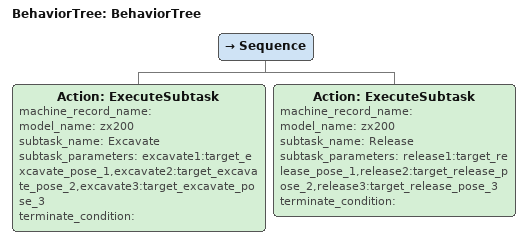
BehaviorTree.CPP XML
<?xml version="1.0"?>
<root main_tree_to_execute="BehaviorTree">
    <BehaviorTree ID="BehaviorTree">
        <Sequence>
            <Action ID="ExecuteSubtask" machine_record_name="" model_name="zx200" subtask_name="Excavate" subtask_parameters="excavate1:target_excavate_pose_1,excavate2:target_excavate_pose_2,excavate3:target_excavate_pose_3" terminate_condition=""/>
            <Action ID="ExecuteSubtask" machine_record_name="" model_name="zx200" subtask_name="Release" subtask_parameters="release1:target_release_pose_1,release2:target_release_pose_2,release3:target_release_pose_3" terminate_condition=""/>
        </Sequence>
    </BehaviorTree>
</root>
